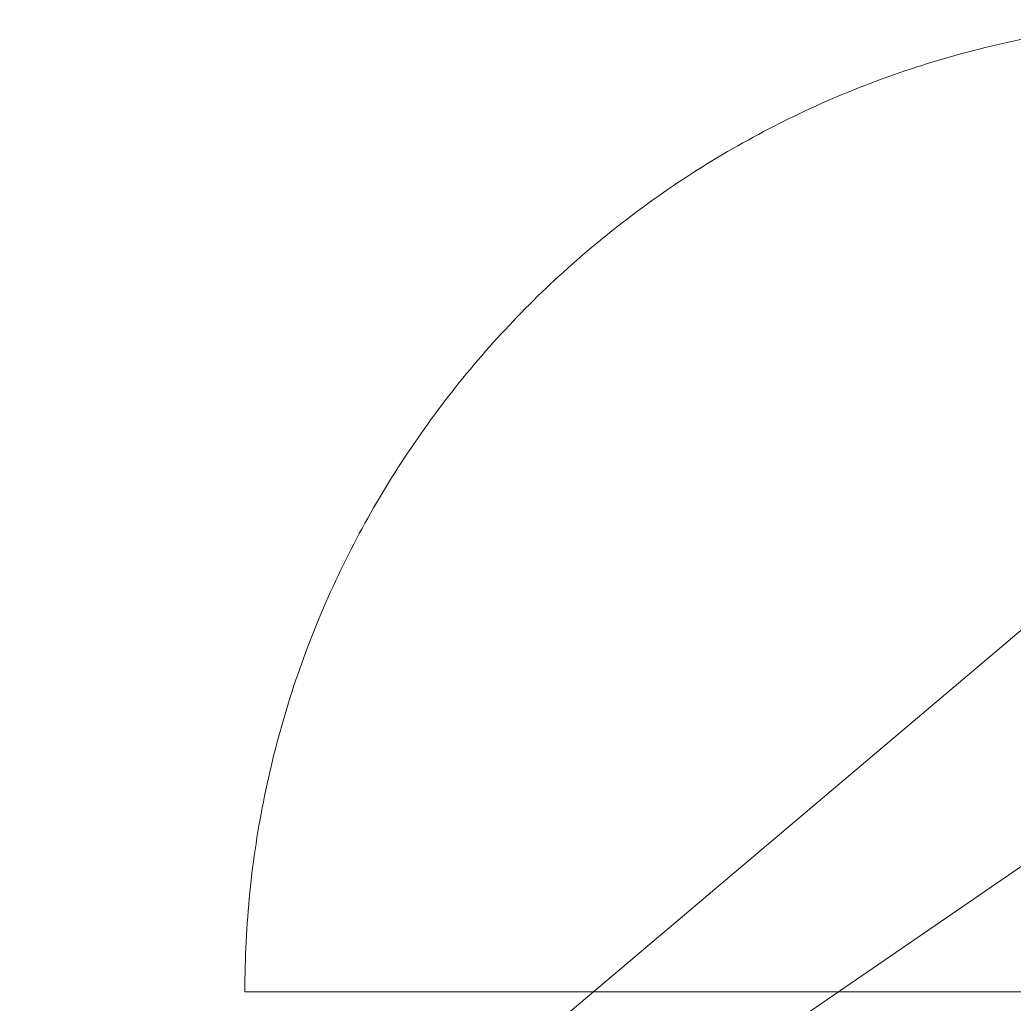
# Model space of a CAD drawing. Header units: millimetres. Extents: x 0 to 87554, y -20854 to 20404.
# Drawn here: x 6241 to 6993, y -14690 to -13946 of the extents above; entities that cross this region are included whole.
import ezdxf

# ---------------------------------------------------------------- set-up
doc = ezdxf.new("R2010")
doc.units = ezdxf.units.MM
doc.linetypes.add('HIDDEN', pattern=[9.525, 6.35, -3.175])
doc.layers.get('0').update_dxf_attribs({"lineweight": 15})
doc.layers.add('THICK', color=7, linetype='Continuous', lineweight=0)
doc.styles.get("Standard").update_dxf_attribs({"font": 'isocp.shx', "width": 0.707, "bigfont": 'hztxt.shx'})
doc.dimstyles.new('DJ', dxfattribs={"dimtxt": 75, "dimasz": 75, "dimexe": 20, "dimexo": 0, "dimgap": 20, "dimtad": 1, "dimdec": 1, "dimtxsty": 'Standard', "dimcen": 10, "dimclrd": 95, "dimclre": 95, "dimclrt": 95, "dimadec": 0, "dimazin": 0, "dimtfac": 1, "dimtdec": 1, "dimtmove": 1, "dimatfit": 3, "dimfxl": 1, "dimlwd": 13, "dimlwe": 15, "dimarcsym": 0})

# ---------------------------------------------------------------- blocks, each defined once
blk = doc.blocks.new('ty7')
at = {"color": 107, "linetype": 'HIDDEN', "ltscale": 200}
blk.add_line((0, -71.51), (0, 663.49), dxfattribs=at)
blk.add_arc((0, 663.49), 735, 180, 270, dxfattribs=at)

msp = doc.modelspace()

# ---------------------------------------------------------------- block references
at = {"rotation": 270}
msp.add_blockref('ty7', (6482.898, -14680.934), dxfattribs=at)

# ---------------------------------------------------------------- leaders
at = {"layer": 'THICK', "lineweight": -3}
for points in [[(7313.883, -14141.244), (5857.209, -15371.993)], [(7366.137, -14334.234), (5849.769, -15374.322)]]:
    msp.add_leader(points, dimstyle='DJ', override={"dimtad": 0, "dimfxl": 1.25, "dimarcsym": 1}, dxfattribs=at)

doc.saveas('drawing.dxf')
